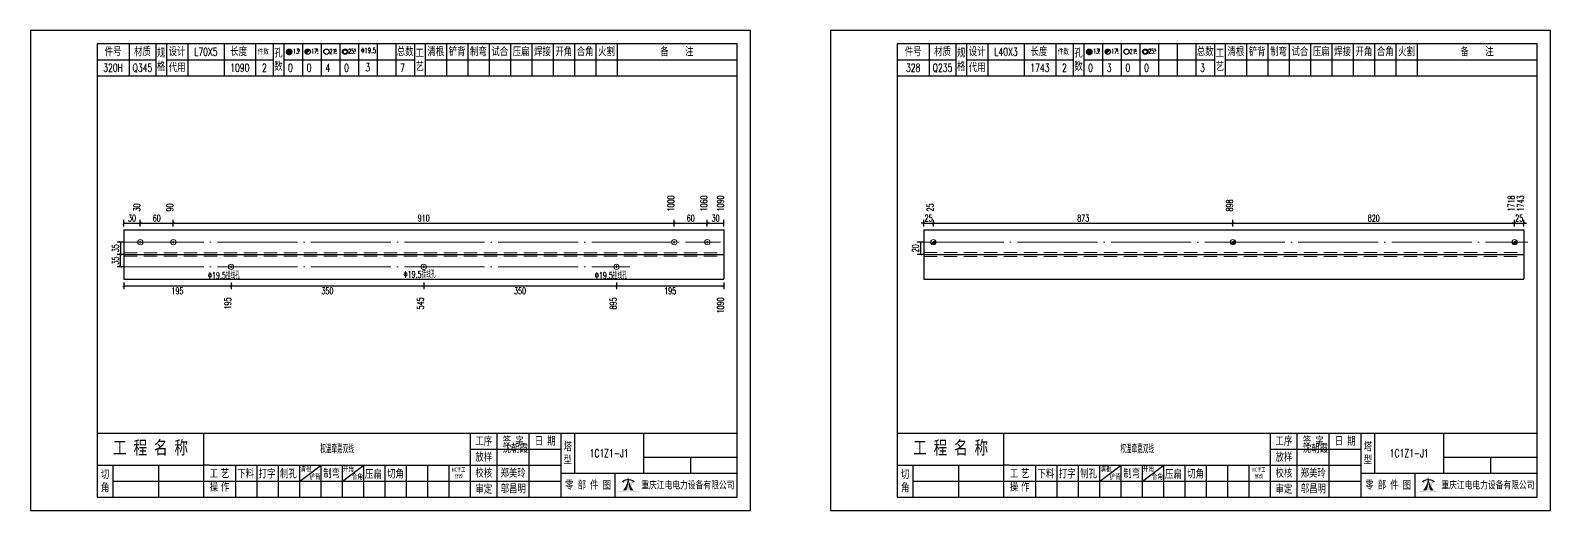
# Model space of a CAD drawing. Header units: millimetres. Extents: x -524 to 9570, y -2481 to 180.
# Drawn here: x 5700 to 6270, y -1200 to -1020 of the extents above; entities that cross this region are included whole.
import ezdxf
from ezdxf.enums import TextEntityAlignment as Align

# ---------------------------------------------------------------- set-up
doc = ezdxf.new("R2010")
doc.units = ezdxf.units.MM
doc.header["$LTSCALE"] = 20
doc.header["$PDMODE"] = 1
doc.linetypes.add('DASHDOT2X', pattern=[1.75, 1.5, -0.125, 0, -0.125])
doc.linetypes.add('HIDDEN', pattern=[0.375, 0.25, -0.125])
for name, color, linetype, lineweight in [('1', 7, 'Continuous', 25), ('11', 1, 'Continuous', 13), ('12', 7, 'Continuous', 13), ('2', 1, 'HIDDEN', 13), ('5', 7, 'Continuous', 13), ('7', 3, 'DASHDOT2X', 13)]:
    doc.layers.add(name, color=color, linetype=linetype, lineweight=lineweight)
doc.styles.get("Standard").update_dxf_attribs({"font": 'simplex', "width": 0.7, "bigfont": 'gbhzfs.shx'})
doc.styles.add('SYMBOL_TXT', font='txt.shx', dxfattribs={"width": 0.6})
doc.styles.add('TITLE_TXT', font='simplex.shx', dxfattribs={"width": 0.75, "height": 2.5, "bigfont": 'gbhzfs.shx'})
doc.dimstyles.new('dimStyle4', dxfattribs={"dimtxt": 2.5, "dimasz": 1, "dimexe": 1.25, "dimexo": 0, "dimgap": 0.63, "dimtad": 2, "dimzin": 0, "dimdsep": 46, "dimtxsty": 'standard', "dimblk": 'ARCHTICK', "dimblk1": 'ARCHTICK', "dimblk2": 'ARCHTICK', "dimcen": 0.09, "dimadec": 0, "dimazin": 0, "dimtfac": 1, "dimtdec": 1, "dimtix": 1, "dimtmove": 2, "dimatfit": 3, "dimfxl": 0, "dimtolj": 1, "dimtzin": 0, "dimarcsym": 0})
doc.dimstyles.get("Standard").update_dxf_attribs({"dimtxt": 2.5, "dimasz": 1, "dimexe": 1.25, "dimexo": 0, "dimgap": 0.63, "dimtad": 1, "dimzin": 0, "dimdsep": 46, "dimtxsty": 'standard', "dimblk": 'ARCHTICK', "dimblk1": 'ARCHTICK', "dimblk2": 'ARCHTICK', "dimcen": 0.09, "dimadec": 0, "dimazin": 0, "dimtfac": 1, "dimtdec": 1, "dimtix": 1, "dimtmove": 2, "dimatfit": 3, "dimfxl": 0, "dimtolj": 1, "dimtzin": 0, "dimarcsym": 0})
pattern_1 = [(0, (-3, 0), (0, 0.0125), [])]

# ---------------------------------------------------------------- blocks, each defined once
blk = doc.blocks.new('M12_HOLE')
h = blk.add_hatch()
h.set_pattern_fill('LINE', scale=0.1, style=0)
h.set_pattern_definition(pattern_1)
h.paths.add_polyline_path([(-5, 0, 1), (-1, 0, 1)])
at = {"color": 7}
blk.add_circle((-3, 0), 2, dxfattribs=at)
at = {"color": 7, "attachment_point": 1, "style": 'SYMBOL_TXT'}
for s, insert, char_height, width in [('13\\f??|b0|i0|c0|p54;.', (-0.1170648347537053, 2.110404609075999), 3.5, 5.707453662650948), ('5', (3.739322910876695, 2.264550918150206), 1.8, 2.930899999712656)]:
    blk.add_mtext(s, dxfattribs=dict(at, insert=insert, char_height=char_height, width=width))
blk = doc.blocks.new('M16_HOLE')
h = blk.add_hatch()
h.set_pattern_fill('LINE', scale=0.1, style=0)
h.set_pattern_definition(pattern_1)
h.paths.add_polyline_path([(-1.585786437626905, 1.414213562373095, 0.668178637919299), (-5, 0, 0.198912367379658), (-4.414213562373095, -1.414213562373095)])
at = {"color": 7}
blk.add_circle((-3, 0), 2, dxfattribs=at)
at = {"color": 7, "attachment_point": 1, "style": 'SYMBOL_TXT'}
for s, insert, char_height, width in [('17.', (-0.443935574240129, 2.13042063441452), 3.5, 6.3164), ('5', (3.564570640825252, 2.25180437378188), 1.8, 1.822)]:
    blk.add_mtext(s, dxfattribs=dict(at, insert=insert, char_height=char_height, width=width))
blk = doc.blocks.new('M20_HOLE')
at = {"color": 7}
blk.add_circle((-3, 0), 2, dxfattribs=at)
at = {"color": 7, "attachment_point": 1, "style": 'SYMBOL_TXT'}
for s, insert, char_height, width in [('21.', (-0.6868754558352066, 2.009036737063269), 3.5, 6.0735), ('5', (3.321630759230175, 2.009036737063269), 1.8, 1.4576)]:
    blk.add_mtext(s, dxfattribs=dict(at, insert=insert, char_height=char_height, width=width))
blk = doc.blocks.new('M24_HOLE')
at = {"color": 7}
for radius in [2, 1.5]:
    blk.add_circle((-3, 0), radius, dxfattribs=at)
at = {"color": 7, "attachment_point": 1, "style": 'SYMBOL_TXT'}
for s, insert, char_height, width in [('25.', (-0.6868754558352066, 2.13042063441452), 3.5, 2.4294), ('5', (3.928980201610216, 2.25180437378188), 1.8, 1.9435)]:
    blk.add_mtext(s, dxfattribs=dict(at, insert=insert, char_height=char_height, width=width))
blk = doc.blocks.new('A$C1E394B87')
for p, q in [((270, 180), (0, 180)), ((0, 180), (0, 0)), ((270, 0), (270, 180)), ((0, 0), (270, 0))]:
    blk.add_line(p, q)
blk = doc.blocks.new('JgCard')
h = blk.add_hatch(color=256)
edge = h.paths.add_edge_path()
edge.add_arc((223.8016524729837, -21.84717885384339), 29.00860721842082, 79.81716678233735, 89.27812697573944)
edge.add_arc((224.5325955616654, -21.84717885384339), 29.00860721842082, 90.72187302426055, 100.1828332176626)
edge.add_arc((224.0279874541857, -3.830853464385541), 11.50536553551401, 89.30709440376557, 113.6959925615352, ccw=False)
edge.add_arc((224.3062605804644, -3.830853464385541), 11.50536553551401, 66.30400743846491, 90.69290559623443, ccw=False)
edge = h.paths.add_edge_path()
edge.add_arc((233.0302112674253, 13.18449056462987), 8.873034629199061, 191.5208225546964, 219.6965150385776)
edge.add_arc((215.3040367672247, 13.18449056462987), 8.873034629199061, 320.3034849614224, 348.4791774453036)
edge.add_arc((214.0326012329333, 11.43447699248611), 10.13453382683302, 338.1301204334909, 359.9154198731663)
edge.add_arc((234.3016468017167, 11.43447699248611), 10.13453382683302, 180.0845801266699, 201.8698795665091)
edge.add_line((225.937925765641, 10.90576856469295), (225.6552856147136, 10.35609493506945))
edge.add_arc((224.1679533083088, 7.853493107532699), 3.957321353349253, 91.41975307934291, 127.4827228769255)
edge.add_arc((215.3040367672247, 13.18449056462987), 8.873034629199061, 351.0860103832611, 357.2867084751834)
edge.add_line((222.396322269009, 10.90576856469295), (222.6789624199364, 10.35609493506945))
edge.add_line((222.6789624199364, 10.35609493506945), (221.7697188924139, 10.86032854938844))
edge.add_line((225.6552856147136, 10.35609493506945), (226.5654915637542, 10.86086227359522))
edge.add_arc((224.2330238305049, 7.883670059543192), 3.536460377387214, 93.80567765797379, 121.2894356209631)
edge.add_arc((224.1012242041452, 7.883670059543192), 3.536460377387214, 58.7105643790368, 86.1943223420262)
edge.add_arc((224.1679533083088, 7.853493107532699), 3.957321353349253, 52.53023982105776, 88.60436076552203)
edge.add_arc((233.0302112674253, 13.18449056462987), 8.873034629199061, 182.7132915248167, 188.9137221835162)
edge.add_line((224.1671240173246, 11.44943760304955), (224.1671240173246, 11.41951638194644))
blk.add_hatch(color=256).paths.add_polyline_path([(224.1671240173246, 11.41951638190653, 0.09534363958971465), (224.8964730213393, 7.65936347788454, -0.02857973389665951), (226.2029576453306, 7.517096850535836, -0.1235627947319866), (224.3359488967444, 11.41233217421416, -0.1204986991669159), (225.937925765641, 10.90576856469295), (225.6552856147136, 10.35609493506945), (226.5654915637542, 10.86086227359522, 0.5402417223769541), (226.575360567148, 10.99431825130466, 0.158715983985349), (224.2643381876442, 11.80964050730302, -0.02706108524003999), (224.1671240173246, 12.76445731824299, -0.02706225299216489), (224.0699034296731, 11.80959959181416, 0.1586661026302013), (221.7598355252794, 10.99377351487396, 0.5401762534625951), (221.7697205382283, 10.86032763670437, -5.881062471050359e-06), (221.7697188924139, 10.86032854938844), (222.6789624199364, 10.35609493506945), (222.396322269009, 10.90576856469295, -0.1204986991669226), (223.9982991379056, 11.41233217421416, -0.1235627947319868), (222.1312903893195, 7.517096850535836, -0.0285797338966575), (223.4377750133108, 7.65936347788454, 0.09534363958971454)])
for p, q in [((265, 175), (25, 175)), ((25, 175), (25, 5)), ((37, 175), (37, 163)), ((47, 175), (47, 163)), ((51, 175), (51, 163)), ((59, 175), (59, 163)), ((72.61005959575064, 175), (72.61005959575061, 163)), ((84.43573710762382, 175), (84.43573710762382, 163)), ((91, 175), (91, 163)), ((95, 175), (95, 163)), ((102, 175), (102, 163)), ((109, 175), (109, 163)), ((116, 175), (116, 163)), ((123, 175), (123, 163)), ((130, 175), (130, 163)), ((137, 175), (137, 163)), ((144, 175), (144, 163)), ((148, 175), (148, 163)), ((156, 175), (156, 163)), ((164, 175), (164, 163)), ((172, 175), (172, 163)), ((180, 175), (180, 163)), ((188, 175), (188, 163)), ((196, 175), (196, 163)), ((204, 175), (204, 163)), ((212, 175), (212, 163)), ((220, 175), (220, 163)), ((265, 5), (265, 175)), ((25, 169), (47, 169)), ((51, 168.9999999999999), (91, 168.9999999999999)), ((95, 168.9999999999999), (144, 168.9999999999999)), ((148, 169), (265, 169)), ((25, 163), (265, 163)), ((25, 29), (265, 29)), ((65, 17), (65, 29)), ((165, 5), (165, 29)), ((175, 5), (175, 29)), ((187, 5), (187, 29)), ((199, 5), (199, 29)), ((204, 29), (204, 14)), ((230, 14), (230, 29)), ((165, 23), (199, 23)), ((230, 20), (265, 20)), ((247.5, 20), (247.5, 14)), ((25, 17), (65, 17)), ((31, 5), (31, 17)), ((48, 17), (48, 5)), ((65, 5), (65, 17)), ((67, 17), (65, 17)), ((67, 17), (165, 17)), ((77, 5), (77, 17)), ((85, 5), (85, 17)), ((93, 5), (93, 17)), ((101, 5), (101, 17)), ((101, 11), (109, 17)), ((109, 5), (109, 17)), ((117, 5), (117, 17)), ((117, 11), (125, 17)), ((125, 5), (125, 17)), ((133, 5), (133, 17)), ((141, 5), (141, 17)), ((149, 5), (149, 17)), ((157, 5), (157, 17)), ((165, 17), (199, 17)), ((199, 14), (265, 14)), ((219.0802760739607, 14), (219.0802760739607, 5)), ((31, 11), (65, 11)), ((65, 11), (165, 11)), ((165, 11), (199, 11)), ((25, 5), (265, 5))]:
    blk.add_line(p, q)
blk.add_lwpolyline([(96.0334779468642, 171.9855941999696, -1), (98.0334779468642, 171.9855941999696, -1)], format="xyb", close=True)
for p in [(65.8050297978753, 166), (145, 96)]:
    blk.add_point(p)
blk.add_blockref('A$C1E394B87', (0, 0))
at = {"xscale": 0.5, "yscale": 0.5, "zscale": 0.5}
for name, p in [('M12_HOLE', (98.5334779468642, 171.9855941999696)), ('M16_HOLE', (105.5, 171.9999999999999)), ('M20_HOLE', (112.5, 171.9999999999999)), ('M24_HOLE', (119.5, 171.9999999999999))]:
    blk.add_blockref(name, p, dxfattribs=at)
at = {"attachment_point": 5, "style": 'TITLE_TXT'}
for s, insert, char_height, width in [('{\\fSimHei|b0|i0|c134|p2;件号}', (31, 172), 3, 15), ('{\\fSimHei|b0|i0|c134|p2;材质}', (42, 172), 3, 8), ('{\\fSimHei|b0|i0|c134|p2;规格}', (49, 169), 3, 4), ('{\\fSimHei|b0|i0|c134|p2;设计}', (55, 171.9999999999999), 3, 8.000000000000014), ('{\\fSimHei|b0|i0|c134|p2;长度}', (78.11684221050325, 172.0531705390044), 3, 8), ('{\\fSimHei|b0|i0|c134|p2;件数}', (87.3041250533895, 171.9999999999999), 2, 8.8244), ('{\\fSimHei|b0|i0|c134|p2;孔数}', (93, 169), 3, 4), ('{\\fSimHei|b0|i0|c134|p2;总数}', (140.5, 171.9999999999999), 3, 7), ('{\\fSimHei|b0|i0|c134|p2;工\\P艺}', (146, 169), 3, 4), ('{\\fSimHei|b0|i0|c134|p2;清根}', (152, 172), 3, 8), ('{\\fSimHei|b0|i0|c134|p2;铲背}', (160, 172), 3, 8), ('{\\fSimHei|b0|i0|c134|p2;制弯}', (168, 172), 3, 8.000000000000028), ('{\\fSimHei|b0|i0|c134|p2;试合}', (176, 172), 3, 8), ('{\\fSimHei|b0|i0|c134|p2;压扁}', (184, 172), 3, 8), ('{\\fSimHei|b0|i0|c134|p2;焊接}', (192, 172), 3, 8), ('{\\fSimHei|b0|i0|c134|p2;开角}', (200, 172), 3, 8.000000000000057), ('{\\fSimHei|b0|i0|c134|p2;合角}', (208, 172), 3, 8), ('{\\fSimHei|b0|i0|c134|p2;火割}', (216, 172), 3, 8), ('{\\fSimHei|b0|i0|c134|p2;备    注}', (242.3967818627186, 171.9765054582008), 3, 22), ('{\\fSimHei|b0|i0|c134|p2;代用}', (55, 166), 3, 8), ('{\\fSimHei|b0|i0|c134|p2;工 程 名 称}', (45.04268864723963, 23.33842704880232), 5, 47.33333333333334), ('{\\fSimHei|b0|i0|c134|p2;工序}', (170, 26), 3, 10), ('{\\fSimHei|b0|i0|c134|p2;签 字}', (181, 26), 3, 12), ('{\\fSimHei|b0|i0|c134|p2;^I沈朝霞}', (181.0520504248258, 23.27747906449889), 3, 12), ('{\\fSimHei|b0|i0|c134|p2;日 期}', (193, 26), 3, 12), ('{\\fSimHei|b0|i0|c134|p2;塔\\P型}', (201.5, 21.5), 3, 5.000000000000028), ('{\\fSimHei|b0|i0|c134|p2;放样}', (170, 20), 3, 10), ('{\\fSimHei|b0|i0|c134|p2;切\\P角}', (28, 11), 3, 6.000000000000004), ('{\\fSimHei|b0|i0|c134|p2;工\\P操}', (68.78408056366106, 11.29930144135182), 3, 6.000000000000004), ('{\\fSimHei|b0|i0|c134|p2;艺\\P作}', (73.01340619218274, 11.29930144135182), 3, 6.000000000000004), ('{\\fSimHei|b0|i0|c134|p2;下料}', (80.74376492044746, 13.75191016783555), 3, 8), ('{\\fSimHei|b0|i0|c134|p2;打字}', (88.74376492044746, 13.75191016783555), 3, 8), ('{\\fSimHei|b0|i0|c134|p2;制孔}', (96.74376492044746, 13.75191016783555), 3, 8.000000000000028), ('{\\fSimHei|b0|i0|c134|p2;清根}', (103.3080888185272, 15.56254542211099), 2, 8), ('{\\fSimHei|b0|i0|c134|p2;铲背}', (106.6982872637203, 12.58010217278223), 2, 8), ('{\\fSimHei|b0|i0|c134|p2;制弯}', (112.9524832210667, 13.86807755023182), 3, 8.000000000000028), ('{\\fSimHei|b0|i0|c134|p2;开角}', (119.2123351337376, 15.54156681030855), 2, 8.000000000000057), ('{\\fSimHei|b0|i0|c134|p2;合角}', (122.601153766583, 12.67610618408509), 2, 8), ('{\\fSimHei|b0|i0|c134|p2;压扁}', (128.5896913500159, 13.56672241423536), 3, 8), ('{\\fSimHei|b0|i0|c134|p2;切角}', (136.8970089545677, 13.6938446517654), 3, 8), ('{\\fSimHei|b0|i0|c134|p2;NC手工修改}', (160.6311373906198, 14.05820252967675), 1.5, 6.204069777279955), ('{\\fSimHei|b0|i0|c134|p2;校核}', (170, 14), 3, 10.00000000000003), ('{\\fSimHei|b0|i0|c134|p2;郑美玲}', (181, 14), 3, 12), ('{\\fSimHei|b0|i0|c134|p2;零 部 件 图}', (209.0827348158753, 9.5), 3, 30.76131175444226), ('{\\fSimHei|b0|i0|c134|p2;重庆江电电力设备有限公司}', (246.5086378857131, 9.475432444103376), 2.772000000000001, 63.29400000000002), ('{\\fSimHei|b0|i0|c134|p2;审定}', (170, 8), 3, 10), ('{\\fSimHei|b0|i0|c134|p2;邬昌明}', (181.0428184060297, 8.12303372435349), 3, 12)]:
    blk.add_mtext(s, dxfattribs=dict(at, insert=insert, char_height=char_height, width=width))
blk = doc.blocks.new('M20')
for p, q in [((-0.5, 0), (0.5, 0)), ((0, -0.5), (0, 0.5))]:
    blk.add_line(p, q)
blk.add_circle((0, 0), 1)
blk = doc.blocks.new('_ArchTick')
at = {"color": 0, "linetype": 'ByBlock', "const_width": 0.15}
blk.add_lwpolyline([(-0.5, -0.5), (0.5, 0.5)], dxfattribs=at)
blk = doc.blocks.new('*D802')
at = {"layer": '11', "color": 0, "lineweight": -2}
for p, q in [((5734.999996296785, -1114.500012380202), (5734.999996296785, -1117.000012380202)), ((5734.999996296785, -1115.750012380202), (5775.252289874767, -1115.750012380202)), ((5775.252289874767, -1114.500012380202), (5775.252289874767, -1117.000012380202))]:
    blk.add_line(p, q, dxfattribs=at)
at = {"layer": 'Defpoints', "color": 0}
for p in [(5734.999996296785, -1114.500012380202), (5775.252289874767, -1114.500012380202), (5775.252289874767, -1115.750012380202)]:
    blk.add_point(p, dxfattribs=at)
at = {"layer": '11', "color": 0, "lineweight": -2, "rotation": 180}
blk.add_blockref('_ArchTick', (5734.999996296785, -1115.750012380202), dxfattribs=at)
at = {"layer": '11', "color": 0, "lineweight": -2}
blk.add_blockref('_ArchTick', (5775.252289874767, -1115.750012380202), dxfattribs=at)
at = {"layer": '11', "color": 0, "insert": (5755.126143085776, -1117.630012380202), "char_height": 2.5, "attachment_point": 5}
blk.add_mtext('\\A1;195', dxfattribs=at)
blk = doc.blocks.new('*D803')
at = {"layer": '11', "color": 0, "lineweight": -2}
for p, q in [((5775.252289874767, -1114.500012380202), (5775.252289874767, -1117.000012380202)), ((5775.252289874767, -1115.750012380202), (5847.499996296785, -1115.750012380202)), ((5847.499996296785, -1114.500012380202), (5847.499996296785, -1117.000012380202))]:
    blk.add_line(p, q, dxfattribs=at)
at = {"layer": 'Defpoints', "color": 0}
for p in [(5775.252289874767, -1114.500012380202), (5847.499996296785, -1114.500012380202), (5847.499996296785, -1115.750012380202)]:
    blk.add_point(p, dxfattribs=at)
at = {"layer": '11', "color": 0, "lineweight": -2, "rotation": 180}
blk.add_blockref('_ArchTick', (5775.252289874767, -1115.750012380202), dxfattribs=at)
at = {"layer": '11', "color": 0, "lineweight": -2}
blk.add_blockref('_ArchTick', (5847.499996296785, -1115.750012380202), dxfattribs=at)
at = {"layer": '11', "color": 0, "insert": (5811.376143085776, -1117.630012380202), "char_height": 2.5, "attachment_point": 5}
blk.add_mtext('\\A1;350', dxfattribs=at)
blk = doc.blocks.new('*D804')
at = {"layer": '11', "color": 0, "lineweight": -2}
for p, q in [((5847.499996296785, -1114.500012380202), (5847.499996296785, -1117.000012380202)), ((5847.499996296785, -1115.750012380202), (5919.747702718803, -1115.750012380202)), ((5919.747702718803, -1114.500012380202), (5919.747702718803, -1117.000012380202))]:
    blk.add_line(p, q, dxfattribs=at)
at = {"layer": 'Defpoints', "color": 0}
for p in [(5847.499996296785, -1114.500012380202), (5919.747702718803, -1114.500012380202), (5919.747702718803, -1115.750012380202)]:
    blk.add_point(p, dxfattribs=at)
at = {"layer": '11', "color": 0, "lineweight": -2, "rotation": 180}
blk.add_blockref('_ArchTick', (5847.499996296785, -1115.750012380202), dxfattribs=at)
at = {"layer": '11', "color": 0, "lineweight": -2}
blk.add_blockref('_ArchTick', (5919.747702718803, -1115.750012380202), dxfattribs=at)
at = {"layer": '11', "color": 0, "insert": (5883.623849507794, -1117.630012380202), "char_height": 2.5, "attachment_point": 5}
blk.add_mtext('\\A1;350', dxfattribs=at)
blk = doc.blocks.new('*D805')
at = {"layer": '11', "color": 0, "lineweight": -2}
for p, q in [((5919.747702718803, -1114.500012380202), (5919.747702718803, -1117.000012380202)), ((5919.747702718803, -1115.750012380202), (5959.999996296785, -1115.750012380202)), ((5959.999996296785, -1114.500012380202), (5959.999996296785, -1117.000012380202))]:
    blk.add_line(p, q, dxfattribs=at)
at = {"layer": 'Defpoints', "color": 0}
for p in [(5919.747702718803, -1114.500012380202), (5959.999996296785, -1114.500012380202), (5959.999996296785, -1115.750012380202)]:
    blk.add_point(p, dxfattribs=at)
at = {"layer": '11', "color": 0, "lineweight": -2, "rotation": 180}
blk.add_blockref('_ArchTick', (5919.747702718803, -1115.750012380202), dxfattribs=at)
at = {"layer": '11', "color": 0, "lineweight": -2}
blk.add_blockref('_ArchTick', (5959.999996296785, -1115.750012380202), dxfattribs=at)
at = {"layer": '11', "color": 0, "insert": (5939.873849507794, -1117.630012380202), "char_height": 2.5, "attachment_point": 5}
blk.add_mtext('\\A1;195', dxfattribs=at)
blk = doc.blocks.new('*D812')
at = {"layer": '1', "color": 0, "lineweight": -2}
for p, q in [((5734.749996296785, -1099.375012380202), (5732.499996296785, -1099.375012380202)), ((5733.749996296785, -1099.375012380202), (5733.749996296785, -1104.000012380202)), ((5734.749996296785, -1104.000012380202), (5732.499996296785, -1104.000012380202))]:
    blk.add_line(p, q, dxfattribs=at)
at = {"layer": 'Defpoints', "color": 0}
for p in [(5734.749996296785, -1099.375012380202), (5733.749996296785, -1104.000012380202), (5734.749996296785, -1104.000012380202)]:
    blk.add_point(p, dxfattribs=at)
at = {"layer": '1', "color": 0, "lineweight": -2}
for p, rotation in [((5733.749996296785, -1099.375012380202), 90), ((5733.749996296785, -1104.000012380202), 270)]:
    blk.add_blockref('_ArchTick', p, dxfattribs=dict(at, rotation=rotation))
at = {"layer": '1', "color": 0, "insert": (5731.869996296785, -1101.687512380201), "char_height": 2.5, "attachment_point": 5, "rotation": 90}
blk.add_mtext('\\A1;35', dxfattribs=at)
blk = doc.blocks.new('M16')
for p, q in [((-0.7071067811865476, -0.7071067811865476), (0.7071067811865475, 0.7071067811865475)), ((-0.4, 4.898425415289509e-17), (0.4, 0)), ((2.449212707644755e-17, 0.4), (0, -0.4))]:
    blk.add_line(p, q)
blk.add_circle((0, 0), 1)
for centre, radius, end in [((0, 0), 0.8, 45.00000000000001), ((0, 0), 0.6, 45.00000000000001), ((0, 0), 0.4, 45.00000000000001), ((-5.551115123125783e-17, -5.551115123125783e-17), 0.2, 45)]:
    blk.add_arc(centre, radius, 225, end)
blk = doc.blocks.new('*D813')
at = {"layer": '11', "color": 0, "lineweight": -2}
for p, q in [((6034.999996296785, -1092.250012380202), (6033.999996296785, -1092.250012380202)), ((6034.999996296785, -1093.500012380202), (6034.999996296785, -1091.000012380202)), ((6034.999996296785, -1092.250012380202), (6038.599996296784, -1092.250012380202)), ((6038.599996296784, -1093.500012380202), (6038.599996296784, -1091.000012380202)), ((6038.599996296784, -1092.250012380202), (6039.599996296784, -1092.250012380202))]:
    blk.add_line(p, q, dxfattribs=at)
at = {"layer": 'Defpoints', "color": 0}
for p in [(6034.999996296785, -1093.500012380202), (6038.599996296784, -1092.250012380202), (6038.599996296784, -1093.500012380202)]:
    blk.add_point(p, dxfattribs=at)
at = {"layer": '11', "color": 0, "lineweight": -2}
blk.add_blockref('_ArchTick', (6034.999996296785, -1092.250012380202), dxfattribs=at)
at = {"layer": '11', "color": 0, "lineweight": -2, "rotation": 180}
blk.add_blockref('_ArchTick', (6038.599996296784, -1092.250012380202), dxfattribs=at)
at = {"layer": '11', "color": 0, "insert": (6036.799996296784, -1090.370012380202), "char_height": 2.5, "attachment_point": 5}
blk.add_mtext('\\A1;25', dxfattribs=at)
blk = doc.blocks.new('*D816')
at = {"layer": '11', "color": 0, "lineweight": -2}
for p, q in [((6256.499996296785, -1092.250012380202), (6255.499996296785, -1092.250012380202)), ((6256.499996296785, -1093.500012380202), (6256.499996296785, -1091.000012380202)), ((6256.499996296785, -1092.250012380202), (6259.999996296785, -1092.250012380202)), ((6259.999996296785, -1093.500012380202), (6259.999996296785, -1091.000012380202)), ((6259.999996296785, -1092.250012380202), (6260.999996296785, -1092.250012380202))]:
    blk.add_line(p, q, dxfattribs=at)
at = {"layer": 'Defpoints', "color": 0}
for p in [(6256.499996296785, -1093.500012380202), (6259.999996296785, -1092.250012380202), (6259.999996296785, -1093.500012380202)]:
    blk.add_point(p, dxfattribs=at)
at = {"layer": '11', "color": 0, "lineweight": -2}
blk.add_blockref('_ArchTick', (6256.499996296785, -1092.250012380202), dxfattribs=at)
at = {"layer": '11', "color": 0, "lineweight": -2, "rotation": 180}
blk.add_blockref('_ArchTick', (6259.999996296785, -1092.250012380202), dxfattribs=at)
at = {"layer": '11', "color": 0, "insert": (6258.249996296785, -1090.370012380202), "char_height": 2.5, "attachment_point": 5}
blk.add_mtext('\\A1;25', dxfattribs=at)
blk = doc.blocks.new('*D817')
at = {"layer": '1', "color": 0, "lineweight": -2}
for p, q in [((6034.749996296785, -1099.375012380202), (6032.499996296785, -1099.375012380202)), ((6033.749996296785, -1099.375012380202), (6033.749996296785, -1104.000012380202)), ((6034.749996296785, -1104.000012380202), (6032.499996296785, -1104.000012380202))]:
    blk.add_line(p, q, dxfattribs=at)
at = {"layer": 'Defpoints', "color": 0}
for p in [(6034.749996296785, -1099.375012380202), (6033.749996296785, -1104.000012380202), (6034.749996296785, -1104.000012380202)]:
    blk.add_point(p, dxfattribs=at)
at = {"layer": '1', "color": 0, "lineweight": -2}
for p, rotation in [((6033.749996296785, -1099.375012380202), 90), ((6033.749996296785, -1104.000012380202), 270)]:
    blk.add_blockref('_ArchTick', p, dxfattribs=dict(at, rotation=rotation))
at = {"layer": '1', "color": 0, "insert": (6031.869996296785, -1101.687512380201), "char_height": 2.5, "attachment_point": 5, "rotation": 90}
blk.add_mtext('\\A1;20', dxfattribs=at)

msp = doc.modelspace()

# ---------------------------------------------------------------- linework, layer by layer
at = {"layer": '1'}
for p, q in [((5734.999996296785, -1094.750012380202), (5734.999996296785, -1113.250012380202)), ((5734.999996296785, -1094.750012380202), (5959.999996296785, -1094.750012380202)), ((5959.999996296785, -1094.750012380202), (5959.999996296785, -1113.250012380202)), ((6034.999996296785, -1094.750012380202), (6034.999996296785, -1113.250012380202)), ((6034.999996296785, -1094.750012380202), (6259.999996296785, -1094.750012380202)), ((6259.999996296785, -1094.750012380202), (6259.999996296785, -1113.250012380202)), ((5734.999996296785, -1104.000012380202), (5959.999996296785, -1104.000012380202)), ((6034.999996296785, -1104.000012380202), (6259.999996296785, -1104.000012380202)), ((5734.999996296785, -1113.250012380202), (5959.999996296785, -1113.250012380202)), ((6034.999996296785, -1113.250012380202), (6259.999996296785, -1113.250012380202))]:
    msp.add_line(p, q, dxfattribs=at)
at = {"layer": '2'}
for p, q in [((5734.999996296785, -1103.339298094488), (5959.999996296785, -1103.339298094488)), ((5734.999996296785, -1104.660726665916), (5959.999996296785, -1104.660726665916)), ((6034.999996296785, -1103.306262380202), (6259.999996296785, -1103.306262380202)), ((6034.999996296785, -1104.693762380202), (6259.999996296785, -1104.693762380202))]:
    msp.add_line(p, q, dxfattribs=at)
at = {"layer": '5'}
for p, q in [((5774.752289874767, -1108.625012380202), (5775.752289874767, -1108.625012380202)), ((5775.252289874767, -1109.125012380202), (5775.252289874767, -1108.125012380202)), ((5846.999996296785, -1108.625012380202), (5847.999996296785, -1108.625012380202)), ((5847.499996296785, -1109.125012380202), (5847.499996296785, -1108.125012380202)), ((5919.247702718803, -1108.625012380202), (5920.247702718803, -1108.625012380202)), ((5919.747702718803, -1109.125012380202), (5919.747702718803, -1108.125012380202))]:
    msp.add_line(p, q, dxfattribs=at)
for centre in [(5775.252289874767, -1108.625012380202), (5847.499996296785, -1108.625012380202), (5919.747702718803, -1108.625012380202)]:
    msp.add_circle(centre, 1, dxfattribs=at)
at = {"layer": '7'}
for p, q in [((5734.999996296785, -1099.375012380202), (5958.807335746325, -1099.375012380202)), ((6034.999996296785, -1099.375012380202), (6261.499996296785, -1099.375012380202)), ((5734.999996296785, -1108.625012380202), (5924.747702718803, -1108.625012380202))]:
    msp.add_line(p, q, dxfattribs=at)

# ---------------------------------------------------------------- block references
at = {"layer": '1'}
for p in [(5699.999996296785, -1200.000012380202), (5999.999996296785, -1200.000012380202)]:
    msp.add_blockref('JgCard', p, dxfattribs=at)
at = {"layer": '5'}
for name, p in [('M20', (5741.192656847245, -1099.375012380202)), ('M20', (5753.57797794816, -1099.375012380202)), ('M20', (5941.42201464541, -1099.375012380202)), ('M20', (5953.807335746325, -1099.375012380202)), ('M16', (6038.599996296784, -1099.375012380202)), ('M16', (6150.899498824929, -1099.375012380202)), ('M16', (6256.499996296785, -1099.375012380202))]:
    msp.add_blockref(name, p, dxfattribs=at)

# ---------------------------------------------------------------- texts
at = {"layer": '1', "width": 0.7}
for s, p in [('L70X5', (5765.805026094662, -1028.000012380202)), ('L40X3', (6065.805026094662, -1028.000012380202)), ('320H', (5730.999996296785, -1034.000012380202)), ('Q345', (5741.999996296785, -1034.000012380202)), ('1090', (5778.522894648471, -1034.000012380202)), ('2', (5787.717864850598, -1034.000012380202)), ('0', (5797.499996296785, -1034.000012380202)), ('0', (5804.499996296785, -1034.000012380202)), ('4', (5811.499996296785, -1034.000012380202)), ('0', (5818.499996296785, -1034.000012380202)), ('3', (5826.481364612438, -1033.834572461608)), ('7', (5839.499996296785, -1034.000012380202)), ('328', (6030.999996296785, -1034.000012380202)), ('Q235', (6041.999996296785, -1034.000012380202)), ('1743', (6078.522894648471, -1034.000012380202)), ('2', (6087.717864850598, -1034.000012380202)), ('0', (6097.499996296785, -1034.000012380202)), ('3', (6104.499996296785, -1034.000012380202)), ('0', (6111.499996296785, -1034.000012380202)), ('0', (6118.499996296785, -1034.000012380202)), ('3', (6139.499996296785, -1034.000012380202)), ('权温牵嘉双线', (5814.999996296785, -1177.000012380202)), ('1C1Z1-J1', (5916.999996296785, -1178.500012380202)), ('权温牵嘉双线', (6114.999996296785, -1177.000012380202)), ('1C1Z1-J1', (6216.999996296785, -1178.500012380202))]:
    msp.add_text(s, height=3, dxfattribs=at).set_placement(p, align=Align.MIDDLE_CENTER)
for s, p in [('1000', (5941.42201464541, -1087.875012380202)), ('1060', (5953.807335746325, -1087.875012380202)), ('1090', (5959.999996296785, -1087.875012380202)), ('1718', (6256.499996296785, -1087.875012380202)), ('1743', (6259.999996296785, -1087.875012380202)), ('30', (5741.192656847245, -1087.875012380202)), ('90', (5753.57797794816, -1087.875012380202)), ('25', (6038.599996296784, -1087.875012380202)), ('898', (6150.899498824929, -1087.875012380202))]:
    msp.add_text(s, height=2.5, rotation=90, dxfattribs=at).set_placement(p)
for s, p in [('195', (5775.252289874767, -1120.125012380202)), ('545', (5847.499996296785, -1120.125012380202)), ('895', (5919.747702718803, -1120.125012380202)), ('1090', (5959.999996296785, -1120.125012380202))]:
    msp.add_text(s, height=2.5, rotation=90, dxfattribs=at).set_placement(p, align=Align.RIGHT)
at = {"layer": '12'}
for s, height, width, p in [('Φ19.5', 2, 0.6, (5823.961136483667, -1028.515224018319)), ('Φ19.5挂线孔', 2.5, 0.7, (5766.559006679054, -1113.092099216486)), ('Φ19.5挂线孔', 2.5, 0.7, (5839.915166591083, -1112.697057664223)), ('Φ19.5挂线孔', 2.5, 0.7, (5911.628893272391, -1113.092136422343))]:
    msp.add_text(s, height=height, dxfattribs=dict(at, width=width)).set_placement(p)

# ---------------------------------------------------------------- dimensions: what is measured, and where the dimension line sits
at = {"layer": '1'}
for base, p1, p2, text, picture, middle in [((5733.749996296785, -1104.000012380202), (5734.749996296785, -1099.375012380202), (5734.749996296785, -1104.000012380202), '35', '*D812', (5731.869996296785, -1101.687512380201)), ((6033.749996296785, -1104.000012380202), (6034.749996296785, -1099.375012380202), (6034.749996296785, -1104.000012380202), '20', '*D817', (6031.869996296785, -1101.687512380201))]:
    dim = msp.add_linear_dim(base=base, p1=p1, p2=p2, angle=90, text=text, dimstyle='standard', override={"dimtxt": 2.5}, dxfattribs=at)
    dim.commit()
    dim.dimension.update_dxf_attribs({"geometry": picture, "text_midpoint": middle})
msp.add_linear_dim(base=(5733.749996296785, -1104.000012380202), p1=(5734.749996296785, -1108.625012380202), p2=(5734.749996296785, -1104.000012380202), angle=90, text='35', dimstyle='standard', override={"dimtxt": 2.5}, dxfattribs=at).render()
at = {"layer": '11'}
for base, p1, p2, text in [((5741.192656847245, -1092.250012380202), (5734.999996296785, -1093.500012380202), (5741.192656847245, -1093.500012380202), '30'), ((5753.57797794816, -1092.250012380202), (5741.192656847245, -1093.500012380202), (5753.57797794816, -1093.500012380202), '60'), ((5941.42201464541, -1092.250012380202), (5753.57797794816, -1093.500012380202), (5941.42201464541, -1093.500012380202), '910'), ((5953.807335746325, -1092.250012380202), (5941.42201464541, -1093.500012380202), (5953.807335746325, -1093.500012380202), '60'), ((5959.999996296785, -1092.250012380202), (5953.807335746325, -1093.500012380202), (5959.999996296785, -1093.500012380202), '30'), ((6150.899498824929, -1092.250012380202), (6038.599996296784, -1093.500012380202), (6150.899498824929, -1093.500012380202), '873'), ((6256.499996296785, -1092.250012380202), (6150.899498824929, -1093.500012380202), (6256.499996296785, -1093.500012380202), '820')]:
    msp.add_linear_dim(base=base, p1=p1, p2=p2, text=text, dimstyle='standard', override={"dimtxt": 2.5}, dxfattribs=at).render()
for base, p1, p2, text, dimstyle, picture, middle in [((6038.599996296784, -1092.250012380202), (6034.999996296785, -1093.500012380202), (6038.599996296784, -1093.500012380202), '25', 'standard', '*D813', (6036.799996296784, -1090.370012380202)), ((6259.999996296785, -1092.250012380202), (6256.499996296785, -1093.500012380202), (6259.999996296785, -1093.500012380202), '25', 'standard', '*D816', (6258.249996296785, -1090.370012380202)), ((5775.252289874767, -1115.750012380202), (5734.999996296785, -1114.500012380202), (5775.252289874767, -1114.500012380202), '195', 'dimStyle4', '*D802', (5755.126143085776, -1117.630012380202)), ((5847.499996296785, -1115.750012380202), (5775.252289874767, -1114.500012380202), (5847.499996296785, -1114.500012380202), '350', 'dimStyle4', '*D803', (5811.376143085776, -1117.630012380202)), ((5919.747702718803, -1115.750012380202), (5847.499996296785, -1114.500012380202), (5919.747702718803, -1114.500012380202), '350', 'dimStyle4', '*D804', (5883.623849507794, -1117.630012380202)), ((5959.999996296785, -1115.750012380202), (5919.747702718803, -1114.500012380202), (5959.999996296785, -1114.500012380202), '195', 'dimStyle4', '*D805', (5939.873849507794, -1117.630012380202))]:
    dim = msp.add_linear_dim(base=base, p1=p1, p2=p2, text=text, dimstyle=dimstyle, override={"dimtxt": 2.5}, dxfattribs=at)
    dim.commit()
    dim.dimension.update_dxf_attribs({"geometry": picture, "text_midpoint": middle})

doc.saveas('drawing.dxf')
